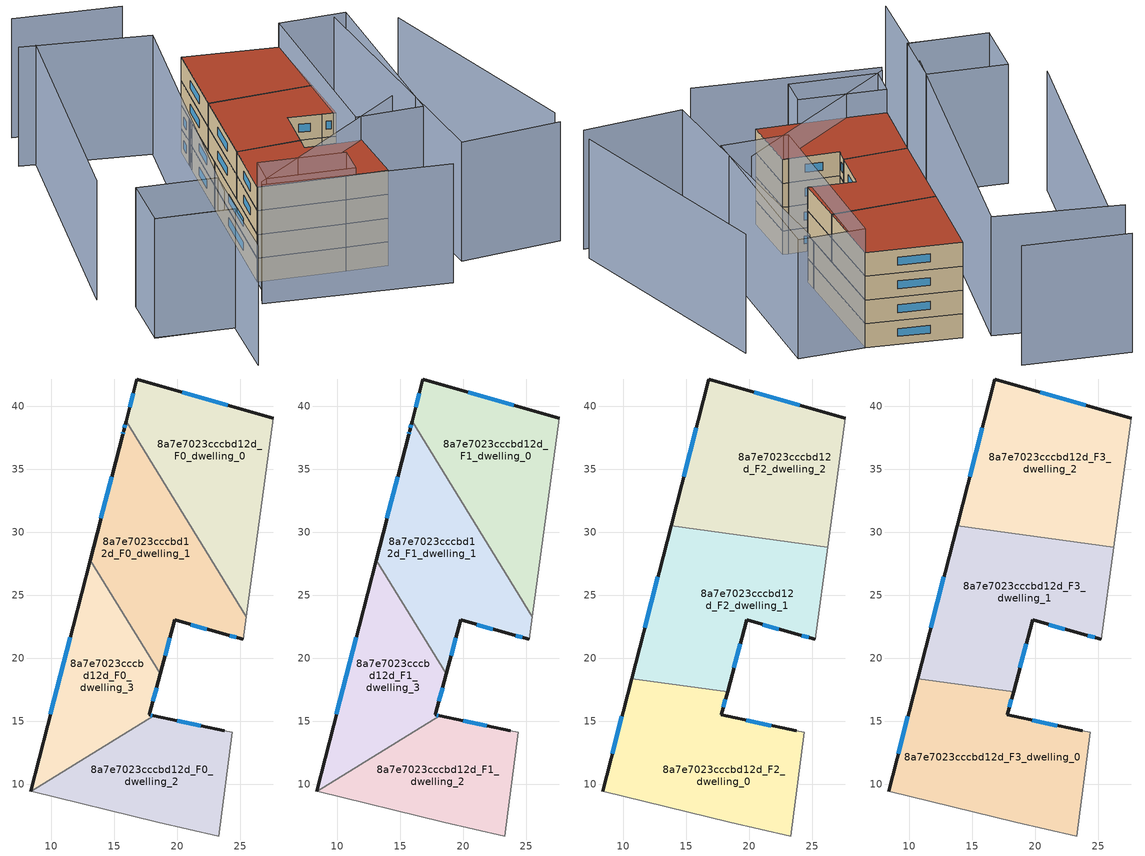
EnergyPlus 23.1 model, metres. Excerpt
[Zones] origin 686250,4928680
8a7e7023cccbd12d_F0_dwelling_0
 floor ground (EU_floor_Construction): 27.64,39.03 25.49,23.28 15.94,38.79 16.81,42.16 z0
 wall outside (EU_wall_Construction): 27.64,39.03 16.81,42.16 15.94,38.79 z0:3
 wall adiabatic (EU_wall_Construction): 25.49,23.28 27.64,39.03 z0:3
 wall to 8a7e7023cccbd12d_F0_dwelling_1 (EU_wall_Construction): 15.94,38.79 25.49,23.28 z0:3
 window (EU_Window_Construction): 24.03,40.07 20.42,41.12 / 16.52,41.04 16.23,39.91 z1:2
8a7e7023cccbd12d_F0_dwelling_1
 floor ground (EU_floor_Construction): 15.94,38.79 25.49,23.28 25.24,21.49 23.64,21.95 19.8,23.03 18.66,18.75 13.1,27.77 15.66,37.72 15.75,38.05 z0
 wall outside (EU_wall_Construction): 15.94,38.79 15.75,38.05 15.66,37.72 13.1,27.77 / 18.66,18.75 19.8,23.03 23.64,21.95 25.24,21.49 z0:3
 wall adiabatic (EU_wall_Construction): 25.24,21.49 25.49,23.28 z0:3
 wall to 8a7e7023cccbd12d_F0_dwelling_3 (EU_wall_Construction): 13.1,27.77 18.66,18.75 z0:3
 window (EU_Window_Construction): 15.72,37.94 15.69,37.83 / 15.88,38.54 15.81,38.3 / 24.17,21.8 24.71,21.64 / 21.08,22.67 22.36,22.31 / 19.04,20.18 19.42,21.6 / 14.81,34.4 13.95,31.09 z1:2
8a7e7023cccbd12d_F0_dwelling_2
 floor ground (EU_floor_Construction): 24.38,14.11 23.29,5.88 18.47,6.98 8.41,9.42 18.14,15.42 23.72,14.23 z0
 wall outside (EU_wall_Construction): 23.72,14.23 18.14,15.42 z0:3
 wall adiabatic (EU_wall_Construction): 8.41,9.42 18.47,6.98 23.29,5.88 24.38,14.11 23.72,14.23 z0:3
 wall to 8a7e7023cccbd12d_F0_dwelling_3 (EU_wall_Construction): 18.14,15.42 8.41,9.42 z0:3
 window (EU_Window_Construction): 21.86,14.63 20,15.02 z1:2
8a7e7023cccbd12d_F0_dwelling_3
 floor ground (EU_floor_Construction): 13.1,27.77 18.66,18.75 17.79,15.49 18.14,15.42 8.41,9.42 8.36,9.43 z0
 wall outside (EU_wall_Construction): 13.1,27.77 8.36,9.43 / 18.14,15.42 17.79,15.49 18.66,18.75 z0:3
 wall adiabatic (EU_wall_Construction): 8.36,9.43 8.41,9.42 z0:3
 window (EU_Window_Construction): 11.52,21.66 9.94,15.55 / 18.08,16.58 18.37,17.66 / 18.02,15.44 17.91,15.47 z1:2
8a7e7023cccbd12d_F1_dwelling_0
 floor to 8a7e7023cccbd12d_F0_dwelling_0 (EU_floor_Construction): 27.64,39.03 25.49,23.28 15.94,38.79 16.81,42.16 z3
 wall outside (EU_wall_Construction): 27.64,39.03 16.81,42.16 15.94,38.79 z3:6
 wall adiabatic (EU_wall_Construction): 25.49,23.28 27.64,39.03 z3:6
 wall to 8a7e7023cccbd12d_F1_dwelling_1 (EU_wall_Construction): 15.94,38.79 25.49,23.28 z3:6
 window (EU_Window_Construction): 24.03,40.07 20.42,41.12 / 16.52,41.04 16.23,39.91 z4:5
8a7e7023cccbd12d_F1_dwelling_1
 floor to 8a7e7023cccbd12d_F0_dwelling_1 (EU_floor_Construction): 15.94,38.79 25.49,23.28 25.24,21.49 23.64,21.95 19.8,23.03 18.66,18.75 13.1,27.77 15.66,37.72 15.75,38.05 z3
 wall outside (EU_wall_Construction): 15.94,38.79 15.75,38.05 15.66,37.72 13.1,27.77 / 18.66,18.75 19.8,23.03 23.64,21.95 25.24,21.49 z3:6
 wall adiabatic (EU_wall_Construction): 25.24,21.49 25.49,23.28 z3:6
 wall to 8a7e7023cccbd12d_F1_dwelling_3 (EU_wall_Construction): 13.1,27.77 18.66,18.75 z3:6
 window (EU_Window_Construction): 15.72,37.94 15.69,37.83 / 15.88,38.54 15.81,38.3 / 24.17,21.8 24.71,21.64 / 21.08,22.67 22.36,22.31 / 19.04,20.18 19.42,21.6 / 14.81,34.4 13.95,31.09 z4:5
8a7e7023cccbd12d_F1_dwelling_2
 floor to 8a7e7023cccbd12d_F0_dwelling_2 (EU_floor_Construction): 24.38,14.11 23.29,5.88 18.47,6.98 8.41,9.42 18.14,15.42 23.72,14.23 z3
 wall outside (EU_wall_Construction): 23.72,14.23 18.14,15.42 z3:6
 wall adiabatic (EU_wall_Construction): 8.41,9.42 18.47,6.98 23.29,5.88 24.38,14.11 23.72,14.23 z3:6
 wall to 8a7e7023cccbd12d_F1_dwelling_3 (EU_wall_Construction): 18.14,15.42 8.41,9.42 z3:6
 window (EU_Window_Construction): 21.86,14.63 20,15.02 z4:5
8a7e7023cccbd12d_F1_dwelling_3
 floor to 8a7e7023cccbd12d_F0_dwelling_3 (EU_floor_Construction): 13.1,27.77 18.66,18.75 17.79,15.49 18.14,15.42 8.41,9.42 8.36,9.43 z3
 wall outside (EU_wall_Construction): 13.1,27.77 8.36,9.43 / 18.14,15.42 17.79,15.49 18.66,18.75 z3:6
 wall adiabatic (EU_wall_Construction): 8.36,9.43 8.41,9.42 z3:6
 window (EU_Window_Construction): 11.52,21.66 9.94,15.55 / 18.08,16.58 18.37,17.66 / 18.02,15.44 17.91,15.47 z4:5
8a7e7023cccbd12d_F2_dwelling_0
 floor to 8a7e7023cccbd12d_F1_dwelling_2 (EU_floor_Construction): 24.38,14.11 23.29,5.88 18.47,6.98 8.41,9.42 18.14,15.42 23.72,14.23 z6
 floor to 8a7e7023cccbd12d_F1_dwelling_3 (EU_floor_Construction): 18.28,17.35 17.79,15.49 18.14,15.42 8.41,9.42 8.36,9.43 10.67,18.38 z6
 wall outside (EU_wall_Construction): 10.67,18.38 8.36,9.43 / 23.72,14.23 17.79,15.49 18.28,17.35 z6:9
 wall adiabatic (EU_wall_Construction): 8.36,9.43 18.47,6.98 23.29,5.88 24.38,14.11 23.72,14.23 z6:9
 wall to 8a7e7023cccbd12d_F2_dwelling_1 (EU_wall_Construction): 18.28,17.35 10.67,18.38 z6:9
 window (EU_Window_Construction): 9.9,15.4 9.13,12.42 / 17.95,16.11 18.12,16.73 / 21.74,14.65 19.76,15.07 z7:8
8a7e7023cccbd12d_F2_dwelling_1
 floor to 8a7e7023cccbd12d_F1_dwelling_1 (EU_floor_Construction): 21.71,29.43 25.49,23.28 25.49,23.27 25.24,21.49 23.64,21.95 19.8,23.03 18.66,18.75 13.1,27.77 13.8,30.51 z6
 floor to 8a7e7023cccbd12d_F1_dwelling_0 (EU_floor_Construction): 26.24,28.81 25.49,23.28 21.71,29.43 z6
 floor to 8a7e7023cccbd12d_F1_dwelling_3 (EU_floor_Construction): 13.1,27.77 18.66,18.75 18.28,17.35 10.67,18.38 z6
 wall outside (EU_wall_Construction): 18.28,17.35 19.8,23.03 23.64,21.95 25.25,21.49 / 13.8,30.51 10.67,18.38 z6:9
 wall to 8a7e7023cccbd12d_F2_dwelling_2 (EU_wall_Construction): 26.24,28.81 13.8,30.51 z6:9
 wall adiabatic (EU_wall_Construction): 25.25,21.49 26.24,28.81 z6:9
 window (EU_Window_Construction): 18.79,19.24 19.29,21.14 / 12.76,26.47 11.72,22.42 / 24.17,21.8 24.71,21.64 / 21.08,22.67 22.36,22.31 z7:8
8a7e7023cccbd12d_F2_dwelling_2
 floor to 8a7e7023cccbd12d_F1_dwelling_0 (EU_floor_Construction): 27.64,39.03 26.24,28.81 21.71,29.43 15.94,38.79 16.81,42.16 z6
 floor to 8a7e7023cccbd12d_F1_dwelling_1 (EU_floor_Construction): 15.94,38.79 21.71,29.43 13.8,30.51 15.66,37.72 15.71,37.9 z6
 wall outside (EU_wall_Construction): 27.64,39.03 16.81,42.16 13.8,30.51 z6:9
 wall adiabatic (EU_wall_Construction): 26.24,28.81 27.64,39.03 z6:9
 window (EU_Window_Construction): 24.03,40.07 20.42,41.12 / 15.81,38.28 14.8,34.39 z7:8
8a7e7023cccbd12d_F3_dwelling_0
 floor to 8a7e7023cccbd12d_F2_dwelling_0 (EU_floor_Construction): 23.72,14.23 24.38,14.11 23.29,5.88 18.47,6.98 8.36,9.43 10.67,18.38 18.28,17.35 17.79,15.49 z9
 wall outside (EU_wall_Construction): 10.67,18.38 8.36,9.43 / 23.72,14.23 17.79,15.49 18.28,17.35 z9:12
 wall adiabatic (EU_wall_Construction): 8.36,9.43 18.47,6.98 23.29,5.88 24.38,14.11 23.72,14.23 z9:12
 wall to 8a7e7023cccbd12d_F3_dwelling_1 (EU_wall_Construction): 18.28,17.35 10.67,18.38 z9:12
 window (EU_Window_Construction): 9.9,15.4 9.13,12.42 / 17.95,16.11 18.12,16.73 / 21.74,14.65 19.76,15.07 z10:11
 roof outside (EU_roof_Construction): 23.29,5.88 24.38,14.11 23.72,14.23 17.79,15.49 18.28,17.35 10.67,18.38 8.36,9.43 18.47,6.98 z12
8a7e7023cccbd12d_F3_dwelling_1
 floor to 8a7e7023cccbd12d_F2_dwelling_1 (EU_floor_Construction): 26.24,28.81 25.25,21.49 23.64,21.95 19.8,23.03 18.28,17.35 10.67,18.38 13.8,30.51 z9
 wall outside (EU_wall_Construction): 18.28,17.35 19.8,23.03 23.64,21.95 25.25,21.49 / 13.8,30.51 10.67,18.38 z9:12
 wall to 8a7e7023cccbd12d_F3_dwelling_2 (EU_wall_Construction): 26.24,28.81 13.8,30.51 z9:12
 wall adiabatic (EU_wall_Construction): 25.25,21.49 26.24,28.81 z9:12
 window (EU_Window_Construction): 18.79,19.24 19.29,21.14 / 12.76,26.47 11.72,22.42 / 24.17,21.8 24.71,21.64 / 21.08,22.67 22.36,22.31 z10:11
 roof outside (EU_roof_Construction): 25.25,21.49 26.24,28.81 13.8,30.51 10.67,18.38 18.28,17.35 19.8,23.03 23.64,21.95 z12
8a7e7023cccbd12d_F3_dwelling_2
 floor to 8a7e7023cccbd12d_F2_dwelling_2 (EU_floor_Construction): 27.64,39.03 26.24,28.81 13.8,30.51 16.81,42.16 z9
 wall outside (EU_wall_Construction): 27.64,39.03 16.81,42.16 13.8,30.51 z9:12
 wall adiabatic (EU_wall_Construction): 26.24,28.81 27.64,39.03 z9:12
 window (EU_Window_Construction): 24.03,40.07 20.42,41.12 / 15.81,38.28 14.8,34.39 z10:11
 roof outside (EU_roof_Construction): 26.24,28.81 27.64,39.03 16.81,42.16 13.8,30.51 z12
shading: 6.24,4.47 27.58,-1.41 / -8.57,2.86 0.56,0.67 / 0.56,0.67 -1.7,-8.76 / 6.56,5.19 29.88,16.86 / 43.8,4.16 40.11,33.67 / 43.25,1.88 31.07,2.85 / 31.07,2.85 33.82,37.25 / -0.86,47.99 13.79,43.34 / 13.79,43.34 1.65,5.12 / 1.03,47.5 -9.55,14.44 / 14.38,51.4 1.91,54.68 / -6.59,10.76 2.71,8.45 / 2.71,8.45 0.75,0.55 / 0.75,0.55 -8.55,2.85 / -8.55,2.85 -6.59,10.76 / 17.45,3.01 7.37,5.6 / 7.37,5.6 8.39,9.56 / 8.39,9.56 18.47,6.98 / 18.47,6.98 17.45,3.01 / 23.71,14.16 27.64,39.03 / 27.64,39.03 35.6,37.77 / 35.6,37.77 31.67,12.9 / 31.67,12.9 23.71,14.16 z0:15
[Building]
EU S2 Campaign: North Axis=0; Terrain=City; Solar Distribution=FullExterior
[Site:Location]
Bologna: Latitude=44.5; Longitude=11.25; Time Zone=1; Elevation=37
[SizingPeriod:WeatherFileDays]
AnnualSizingPeriod: Begin Month=1; Begin Day of Month=1; End Month=12; End Day of Month=31; Day of Week for Start Day=Monday; Use Weather File Daylight Saving Period=No; Use Weather File Rain and Snow Indicators=No
[MATERIAL]
EU_InternalMass_Material: Roughness=MediumRough; Thickness=0.1; Conductivity=1; Density=1800; Specific Heat=900; Thermal Absorptance=0.9; Solar Absorptance=0.7; Visible Absorptance=0.7
[MATERIAL:NOMASS] Roughness=MediumRough; Thermal Absorptance=0.9; Solar Absorptance=0.7; Visible Absorptance=0.7
Name | Thermal Resistance
EU_wall_NoMass | 0.937881
EU_roof_NoMass | 0.548572
EU_floor_NoMass | 0.71348
[WINDOWMATERIAL:SIMPLEGLAZINGSYSTEM]
EU_Window_SimpleGlazing: UFactor=4.25633; Solar Heat Gain Coefficient=0.85; Visible Transmittance=0.85
[CONSTRUCTION]
EU_wall_Construction: EU_wall_NoMass
EU_roof_Construction: EU_roof_NoMass
EU_floor_Construction: EU_floor_NoMass
EU_Window_Construction: EU_Window_SimpleGlazing
EU_InternalMass_Construction: EU_InternalMass_Material
[ZONE] Type=1; Multiplier=1; Ceiling Height=autocalculate; Floor Area=autocalculate; Part of Total Floor Area=Yes
Name | Volume
8a7e7023cccbd12d_F0_dwelling_0; 8a7e7023cccbd12d_F1_dwelling_0 | 334.395
8a7e7023cccbd12d_F2_dwelling_0; 8a7e7023cccbd12d_F3_dwelling_0 | 397.725
8a7e7023cccbd12d_F0_dwelling_1; 8a7e7023cccbd12d_F1_dwelling_1 | 333.336
8a7e7023cccbd12d_F2_dwelling_1; 8a7e7023cccbd12d_F3_dwelling_1 | 397.724
8a7e7023cccbd12d_F0_dwelling_2; 8a7e7023cccbd12d_F1_dwelling_2 | 265.394
8a7e7023cccbd12d_F2_dwelling_2; 8a7e7023cccbd12d_F3_dwelling_2 | 397.714
8a7e7023cccbd12d_F0_dwelling_3; 8a7e7023cccbd12d_F1_dwelling_3 | 260.025
[INTERNALMASS] Construction=EU_InternalMass_Construction
Name | Zone or ZoneList | Surface Area
8a7e7023cccbd12d_F0_dwelling_0_EU_InternalMass | 8a7e7023cccbd12d_F0_dwelling_0 | 111.47
8a7e7023cccbd12d_F0_dwelling_1_EU_InternalMass | 8a7e7023cccbd12d_F0_dwelling_1 | 111.124
8a7e7023cccbd12d_F0_dwelling_2_EU_InternalMass | 8a7e7023cccbd12d_F0_dwelling_2 | 88.4634
8a7e7023cccbd12d_F0_dwelling_3_EU_InternalMass | 8a7e7023cccbd12d_F0_dwelling_3 | 86.6763
8a7e7023cccbd12d_F1_dwelling_0_EU_InternalMass | 8a7e7023cccbd12d_F1_dwelling_0 | 111.47
8a7e7023cccbd12d_F1_dwelling_1_EU_InternalMass | 8a7e7023cccbd12d_F1_dwelling_1 | 111.124
8a7e7023cccbd12d_F1_dwelling_2_EU_InternalMass | 8a7e7023cccbd12d_F1_dwelling_2 | 88.4634
8a7e7023cccbd12d_F1_dwelling_3_EU_InternalMass | 8a7e7023cccbd12d_F1_dwelling_3 | 86.6763
8a7e7023cccbd12d_F2_dwelling_0_EU_InternalMass | 8a7e7023cccbd12d_F2_dwelling_0 | 132.575
8a7e7023cccbd12d_F2_dwelling_1_EU_InternalMass | 8a7e7023cccbd12d_F2_dwelling_1 | 132.574
8a7e7023cccbd12d_F2_dwelling_2_EU_InternalMass | 8a7e7023cccbd12d_F2_dwelling_2 | 132.571
8a7e7023cccbd12d_F3_dwelling_0_EU_InternalMass | 8a7e7023cccbd12d_F3_dwelling_0 | 132.575
8a7e7023cccbd12d_F3_dwelling_1_EU_InternalMass | 8a7e7023cccbd12d_F3_dwelling_1 | 132.574
8a7e7023cccbd12d_F3_dwelling_2_EU_InternalMass | 8a7e7023cccbd12d_F3_dwelling_2 | 132.571
[OTHEREQUIPMENT] Fuel Type=Electricity; Design Level Calculation Method=Watts/Area; Power per Zone Floor Area=1; Fraction Latent=0; Fraction Radiant=0; Fraction Lost=0; Carbon Dioxide Generation Rate=0; EndUse Subcategory=EU_Step8_InternalGains
Name | Zone or ZoneList or Space or SpaceList | Schedule
EU_Step8_InternalGain_8a7e7023cccbd12d_F0_dwelling_0_f000 | 8a7e7023cccbd12d_F0_dwelling_0 | EU_Step8_GainSchedule_8a7e7023cccbd12d_F0_dwelling_0_f000
EU_Step8_InternalGain_8a7e7023cccbd12d_F0_dwelling_1_f000 | 8a7e7023cccbd12d_F0_dwelling_1 | EU_Step8_GainSchedule_8a7e7023cccbd12d_F0_dwelling_1_f000
EU_Step8_InternalGain_8a7e7023cccbd12d_F0_dwelling_2_f000 | 8a7e7023cccbd12d_F0_dwelling_2 | EU_Step8_GainSchedule_8a7e7023cccbd12d_F0_dwelling_2_f000
EU_Step8_InternalGain_8a7e7023cccbd12d_F0_dwelling_3_f000 | 8a7e7023cccbd12d_F0_dwelling_3 | EU_Step8_GainSchedule_8a7e7023cccbd12d_F0_dwelling_3_f000
EU_Step8_InternalGain_8a7e7023cccbd12d_F1_dwelling_0_f000 | 8a7e7023cccbd12d_F1_dwelling_0 | EU_Step8_GainSchedule_8a7e7023cccbd12d_F1_dwelling_0_f000
EU_Step8_InternalGain_8a7e7023cccbd12d_F1_dwelling_1_f000 | 8a7e7023cccbd12d_F1_dwelling_1 | EU_Step8_GainSchedule_8a7e7023cccbd12d_F1_dwelling_1_f000
EU_Step8_InternalGain_8a7e7023cccbd12d_F1_dwelling_2_f000 | 8a7e7023cccbd12d_F1_dwelling_2 | EU_Step8_GainSchedule_8a7e7023cccbd12d_F1_dwelling_2_f000
EU_Step8_InternalGain_8a7e7023cccbd12d_F1_dwelling_3_f000 | 8a7e7023cccbd12d_F1_dwelling_3 | EU_Step8_GainSchedule_8a7e7023cccbd12d_F1_dwelling_3_f000
EU_Step8_InternalGain_8a7e7023cccbd12d_F2_dwelling_0_f000 | 8a7e7023cccbd12d_F2_dwelling_0 | EU_Step8_GainSchedule_8a7e7023cccbd12d_F2_dwelling_0_f000
EU_Step8_InternalGain_8a7e7023cccbd12d_F2_dwelling_1_f000 | 8a7e7023cccbd12d_F2_dwelling_1 | EU_Step8_GainSchedule_8a7e7023cccbd12d_F2_dwelling_1_f000
EU_Step8_InternalGain_8a7e7023cccbd12d_F2_dwelling_2_f000 | 8a7e7023cccbd12d_F2_dwelling_2 | EU_Step8_GainSchedule_8a7e7023cccbd12d_F2_dwelling_2_f000
EU_Step8_InternalGain_8a7e7023cccbd12d_F3_dwelling_0_f000 | 8a7e7023cccbd12d_F3_dwelling_0 | EU_Step8_GainSchedule_8a7e7023cccbd12d_F3_dwelling_0_f000
EU_Step8_InternalGain_8a7e7023cccbd12d_F3_dwelling_1_f000 | 8a7e7023cccbd12d_F3_dwelling_1 | EU_Step8_GainSchedule_8a7e7023cccbd12d_F3_dwelling_1_f000
EU_Step8_InternalGain_8a7e7023cccbd12d_F3_dwelling_2_f000 | 8a7e7023cccbd12d_F3_dwelling_2 | EU_Step8_GainSchedule_8a7e7023cccbd12d_F3_dwelling_2_f000
[ZONEVENTILATION:DESIGNFLOWRATE] Schedule=EU_AlwaysOn; Design Flow Rate Calculation Method=AirChanges/Hour; Air Changes per Hour=0.687892; Ventilation Type=Natural; Fan Pressure Rise=0; Fan Total Efficiency=1; Constant Term Coefficient=1; Temperature Term Coefficient=0; Velocity Term Coefficient=0; Velocity Squared Term Coefficient=0; Minimum Indoor Temperature=-100; Maximum Indoor Temperature=100; Delta Temperature=-100; Minimum Outdoor Temperature=-100; Maximum Outdoor Temperature=100; Maximum Wind Speed=40
Name | Zone or ZoneList or Space or SpaceList
EU_ConstantAir_8a7e7023cccbd12d_F0_dwelling_0 | 8a7e7023cccbd12d_F0_dwelling_0
EU_ConstantAir_8a7e7023cccbd12d_F0_dwelling_1 | 8a7e7023cccbd12d_F0_dwelling_1
EU_ConstantAir_8a7e7023cccbd12d_F0_dwelling_2 | 8a7e7023cccbd12d_F0_dwelling_2
EU_ConstantAir_8a7e7023cccbd12d_F0_dwelling_3 | 8a7e7023cccbd12d_F0_dwelling_3
EU_ConstantAir_8a7e7023cccbd12d_F1_dwelling_0 | 8a7e7023cccbd12d_F1_dwelling_0
EU_ConstantAir_8a7e7023cccbd12d_F1_dwelling_1 | 8a7e7023cccbd12d_F1_dwelling_1
EU_ConstantAir_8a7e7023cccbd12d_F1_dwelling_2 | 8a7e7023cccbd12d_F1_dwelling_2
EU_ConstantAir_8a7e7023cccbd12d_F1_dwelling_3 | 8a7e7023cccbd12d_F1_dwelling_3
EU_ConstantAir_8a7e7023cccbd12d_F2_dwelling_0 | 8a7e7023cccbd12d_F2_dwelling_0
EU_ConstantAir_8a7e7023cccbd12d_F2_dwelling_1 | 8a7e7023cccbd12d_F2_dwelling_1
EU_ConstantAir_8a7e7023cccbd12d_F2_dwelling_2 | 8a7e7023cccbd12d_F2_dwelling_2
EU_ConstantAir_8a7e7023cccbd12d_F3_dwelling_0 | 8a7e7023cccbd12d_F3_dwelling_0
EU_ConstantAir_8a7e7023cccbd12d_F3_dwelling_1 | 8a7e7023cccbd12d_F3_dwelling_1
EU_ConstantAir_8a7e7023cccbd12d_F3_dwelling_2 | 8a7e7023cccbd12d_F3_dwelling_2
[HVACTEMPLATE:THERMOSTAT] Constant Heating Setpoint=20; Constant Cooling Setpoint=50
EU_HeatOnly_8a7e7023cccbd12d_F0_dwelling_0; EU_HeatOnly_8a7e7023cccbd12d_F0_dwelling_1; EU_HeatOnly_8a7e7023cccbd12d_F0_dwelling_2; EU_HeatOnly_8a7e7023cccbd12d_F0_dwelling_3; EU_HeatOnly_8a7e7023cccbd12d_F1_dwelling_0; EU_HeatOnly_8a7e7023cccbd12d_F1_dwelling_1; EU_HeatOnly_8a7e7023cccbd12d_F1_dwelling_2; EU_HeatOnly_8a7e7023cccbd12d_F1_dwelling_3; EU_HeatOnly_8a7e7023cccbd12d_F2_dwelling_0; EU_HeatOnly_8a7e7023cccbd12d_F2_dwelling_1; EU_HeatOnly_8a7e7023cccbd12d_F2_dwelling_2; EU_HeatOnly_8a7e7023cccbd12d_F3_dwelling_0; EU_HeatOnly_8a7e7023cccbd12d_F3_dwelling_1; EU_HeatOnly_8a7e7023cccbd12d_F3_dwelling_2
[HVACTEMPLATE:ZONE:IDEALLOADSAIRSYSTEM] System Availability Schedule=EU_AlwaysOn; Maximum Heating Supply Air Temperature=50; Minimum Cooling Supply Air Temperature=13; Maximum Heating Supply Air Humidity Ratio=0.0156; Minimum Cooling Supply Air Humidity Ratio=0.0077; Heating Limit=NoLimit; Cooling Limit=NoLimit; Heating Availability Schedule=EU_AlwaysOn; Cooling Availability Schedule=EU_CoolingOff; Dehumidification Control Type=ConstantSensibleHeatRatio; Cooling Sensible Heat Ratio=0.7; Dehumidification Setpoint=60; Humidification Control Type=None; Humidification Setpoint=30; Outdoor Air Method=None; Outdoor Air Flow Rate per Person=0.00944; Outdoor Air Flow Rate per Zone Floor Area=0; Outdoor Air Flow Rate per Zone=0; Demand Controlled Ventilation Type=None; Outdoor Air Economizer Type=NoEconomizer; Heat Recovery Type=None; Sensible Heat Recovery Effectiveness=0.7; Latent Heat Recovery Effectiveness=0.65
Name | Template Thermostat
8a7e7023cccbd12d_F0_dwelling_0 | EU_HeatOnly_8a7e7023cccbd12d_F0_dwelling_0
8a7e7023cccbd12d_F0_dwelling_1 | EU_HeatOnly_8a7e7023cccbd12d_F0_dwelling_1
8a7e7023cccbd12d_F0_dwelling_2 | EU_HeatOnly_8a7e7023cccbd12d_F0_dwelling_2
8a7e7023cccbd12d_F0_dwelling_3 | EU_HeatOnly_8a7e7023cccbd12d_F0_dwelling_3
8a7e7023cccbd12d_F1_dwelling_0 | EU_HeatOnly_8a7e7023cccbd12d_F1_dwelling_0
8a7e7023cccbd12d_F1_dwelling_1 | EU_HeatOnly_8a7e7023cccbd12d_F1_dwelling_1
8a7e7023cccbd12d_F1_dwelling_2 | EU_HeatOnly_8a7e7023cccbd12d_F1_dwelling_2
8a7e7023cccbd12d_F1_dwelling_3 | EU_HeatOnly_8a7e7023cccbd12d_F1_dwelling_3
8a7e7023cccbd12d_F2_dwelling_0 | EU_HeatOnly_8a7e7023cccbd12d_F2_dwelling_0
8a7e7023cccbd12d_F2_dwelling_1 | EU_HeatOnly_8a7e7023cccbd12d_F2_dwelling_1
8a7e7023cccbd12d_F2_dwelling_2 | EU_HeatOnly_8a7e7023cccbd12d_F2_dwelling_2
8a7e7023cccbd12d_F3_dwelling_0 | EU_HeatOnly_8a7e7023cccbd12d_F3_dwelling_0
8a7e7023cccbd12d_F3_dwelling_1 | EU_HeatOnly_8a7e7023cccbd12d_F3_dwelling_1
8a7e7023cccbd12d_F3_dwelling_2 | EU_HeatOnly_8a7e7023cccbd12d_F3_dwelling_2
[SIZING:ZONE] Zone Cooling Design Supply Air Temperature Input Method=SupplyAirTemperature; Zone Cooling Design Supply Air Temperature=13; Zone Heating Design Supply Air Temperature Input Method=SupplyAirTemperature; Zone Heating Design Supply Air Temperature=50; Zone Cooling Design Supply Air Humidity Ratio=0.008; Zone Heating Design Supply Air Humidity Ratio=0.008; Cooling Design Air Flow Method=DesignDay; Cooling Design Air Flow Rate=0; Cooling Minimum Air Flow per Zone Floor Area=0.000762; Cooling Minimum Air Flow=0; Cooling Minimum Air Flow Fraction=0.2; Heating Design Air Flow Method=DesignDay; Heating Design Air Flow Rate=0; Heating Maximum Air Flow per Zone Floor Area=0.002032; Heating Maximum Air Flow=0.141576; Heating Maximum Air Flow Fraction=0.3; Account for Dedicated Outdoor Air System=No; Dedicated Outdoor Air System Control Strategy=NeutralSupplyAir; Dedicated Outdoor Air Low Setpoint Temperature for Design=autosize; Dedicated Outdoor Air High Setpoint Temperature for Design=autosize; Zone Load Sizing Method=Sensible Load Only No Latent Load; Zone Latent Cooling Design Supply Air Humidity Ratio Input Method=HumidityRatioDifference; Zone Cooling Design Supply Air Humidity Ratio Difference=0.005; Zone Latent Heating Design Supply Air Humidity Ratio Input Method=HumidityRatioDifference; Zone Humidification Design Supply Air Humidity Ratio Difference=0.005
8a7e7023cccbd12d_F0_dwelling_0; 8a7e7023cccbd12d_F0_dwelling_1; 8a7e7023cccbd12d_F0_dwelling_2; 8a7e7023cccbd12d_F0_dwelling_3; 8a7e7023cccbd12d_F1_dwelling_0; 8a7e7023cccbd12d_F1_dwelling_1; 8a7e7023cccbd12d_F1_dwelling_2; 8a7e7023cccbd12d_F1_dwelling_3; 8a7e7023cccbd12d_F2_dwelling_0; 8a7e7023cccbd12d_F2_dwelling_1; 8a7e7023cccbd12d_F2_dwelling_2; 8a7e7023cccbd12d_F3_dwelling_0; 8a7e7023cccbd12d_F3_dwelling_1; 8a7e7023cccbd12d_F3_dwelling_2
[SCHEDULE:CONSTANT]
Name | Hourly Value
EU_AlwaysOn | 1
EU_CoolingOff | 0
[SCHEDULE:FILE] Column Number=1; Rows to Skip at Top=0; Number of Hours of Data=8760; Column Separator=Comma; Interpolate to Timestep=No; Minutes per Item=60; Adjust Schedule for Daylight Savings=Yes
Name | File
EU_Step8_GainSchedule_8a7e7023cccbd12d_F0_dwelling_0_f000 | ../../schedules/8a7e7023cccbd12d/8a7e7023cccbd12d_F0_dwelling_0_f000_gain.csv
EU_Step8_GainSchedule_8a7e7023cccbd12d_F0_dwelling_1_f000 | ../../schedules/8a7e7023cccbd12d/8a7e7023cccbd12d_F0_dwelling_1_f000_gain.csv
EU_Step8_GainSchedule_8a7e7023cccbd12d_F0_dwelling_2_f000 | ../../schedules/8a7e7023cccbd12d/8a7e7023cccbd12d_F0_dwelling_2_f000_gain.csv
EU_Step8_GainSchedule_8a7e7023cccbd12d_F0_dwelling_3_f000 | ../../schedules/8a7e7023cccbd12d/8a7e7023cccbd12d_F0_dwelling_3_f000_gain.csv
EU_Step8_GainSchedule_8a7e7023cccbd12d_F1_dwelling_0_f000 | ../../schedules/8a7e7023cccbd12d/8a7e7023cccbd12d_F1_dwelling_0_f000_gain.csv
EU_Step8_GainSchedule_8a7e7023cccbd12d_F1_dwelling_1_f000 | ../../schedules/8a7e7023cccbd12d/8a7e7023cccbd12d_F1_dwelling_1_f000_gain.csv
EU_Step8_GainSchedule_8a7e7023cccbd12d_F1_dwelling_2_f000 | ../../schedules/8a7e7023cccbd12d/8a7e7023cccbd12d_F1_dwelling_2_f000_gain.csv
EU_Step8_GainSchedule_8a7e7023cccbd12d_F1_dwelling_3_f000 | ../../schedules/8a7e7023cccbd12d/8a7e7023cccbd12d_F1_dwelling_3_f000_gain.csv
EU_Step8_GainSchedule_8a7e7023cccbd12d_F2_dwelling_0_f000 | ../../schedules/8a7e7023cccbd12d/8a7e7023cccbd12d_F2_dwelling_0_f000_gain.csv
EU_Step8_GainSchedule_8a7e7023cccbd12d_F2_dwelling_1_f000 | ../../schedules/8a7e7023cccbd12d/8a7e7023cccbd12d_F2_dwelling_1_f000_gain.csv
EU_Step8_GainSchedule_8a7e7023cccbd12d_F2_dwelling_2_f000 | ../../schedules/8a7e7023cccbd12d/8a7e7023cccbd12d_F2_dwelling_2_f000_gain.csv
EU_Step8_GainSchedule_8a7e7023cccbd12d_F3_dwelling_0_f000 | ../../schedules/8a7e7023cccbd12d/8a7e7023cccbd12d_F3_dwelling_0_f000_gain.csv
EU_Step8_GainSchedule_8a7e7023cccbd12d_F3_dwelling_1_f000 | ../../schedules/8a7e7023cccbd12d/8a7e7023cccbd12d_F3_dwelling_1_f000_gain.csv
EU_Step8_GainSchedule_8a7e7023cccbd12d_F3_dwelling_2_f000 | ../../schedules/8a7e7023cccbd12d/8a7e7023cccbd12d_F3_dwelling_2_f000_gain.csv
